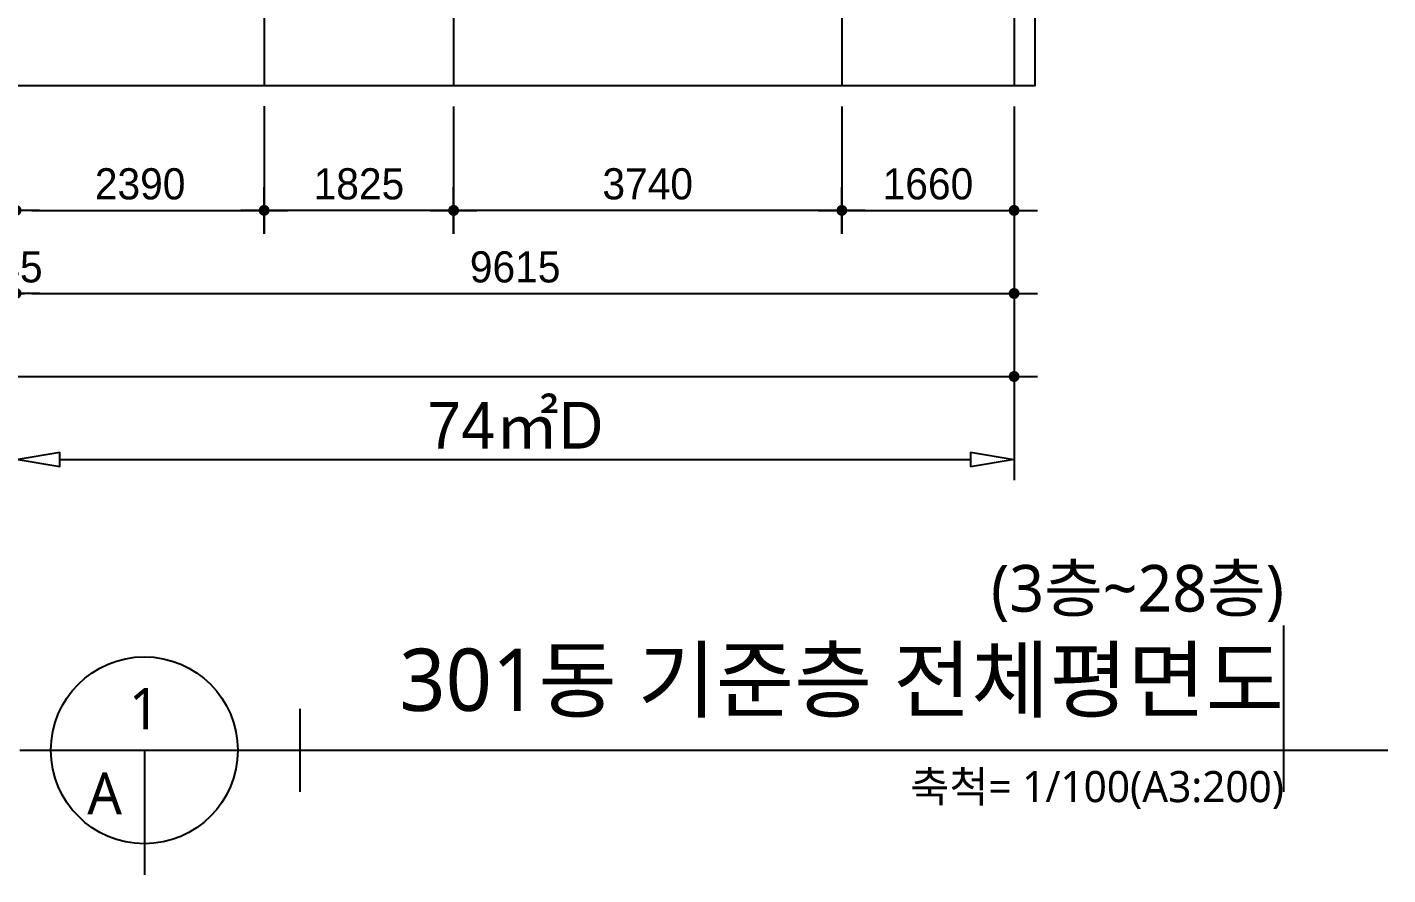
# Model space of a CAD drawing. Header units: millimetres. Extents: x 6886222 to 6919728, y 230959 to 276095.
# Drawn here: x 6906420 to 6919528, y 230959 to 239124 of the extents above; entities that cross this region are included whole.
import ezdxf
from ezdxf.enums import TextEntityAlignment as Align

# ---------------------------------------------------------------- set-up
doc = ezdxf.new("R2010")
doc.units = ezdxf.units.MM
doc.header["$LTSCALE"] = 100
doc.linetypes.add('CEN', pattern=[62, 60, -1, 0, -1])
doc.layers.get('Defpoints').update_dxf_attribs({"color": 149})
for name, color, linetype in [('AA-BORD-XREF', 15, 'Continuous'), ('ARDM', 7, 'Continuous'), ('CEN', 1, 'CEN'), ('DIM', 7, 'Continuous'), ('TTEX', 6, 'Continuous')]:
    doc.layers.add(name, color=color, linetype=linetype)
doc.layers.add('Defpoint', color=142, linetype='Continuous', plot=False)
doc.layers.add('NO-PLOT', color=161, linetype='Continuous', plot=False)
doc.styles.add('굴림', font='')
doc.styles.add('돋움', font='')
doc.styles.add('맑은 고딕', font='')
doc.styles.get('굴림').set_extended_font_data('Gulim')
doc.styles.get('돋움').set_extended_font_data('Dotum')
doc.styles.get('맑은 고딕').set_extended_font_data('Malgun Gothic')
doc.dimstyles.new('CH-ARROW-100%', dxfattribs={"dimscale": 100, "dimtxt": 4.5, "dimasz": 4.2, "dimexe": 1.5, "dimexo": 2, "dimgap": 1, "dimtad": 1, "dimdec": 0, "dimlunit": 6, "dimtxsty": '돋움', "dimblk": 'CLOSEDBLANK', "dimcen": 1, "dimclrt": 91, "dimadec": 0, "dimazin": 0, "dimtfac": 1, "dimtdec": 0, "dimtix": 1, "dimtmove": 2, "dimatfit": 3, "dimldrblk": 'LEADER-AR', "dimfxl": 1, "dimarcsym": 0})
doc.dimstyles.new('NORMAL', dxfattribs={"dimscale": 40, "dimtxt": 3, "dimasz": 1.5, "dimexe": 1.5, "dimexo": 2, "dimgap": 1, "dimtad": 1, "dimdec": 0, "dimzin": 0, "dimdsep": 46, "dimtxsty": '돋움', "dimblk": 'DOT', "dimblk1": 'NONE', "dimblk2": 'TICK', "dimcen": 0, "dimdle": 1.5, "dimclrd": 7, "dimclre": 7, "dimclrt": 3, "dimadec": 0, "dimazin": 0, "dimtfac": 1, "dimtdec": 0, "dimtix": 1, "dimtmove": 2, "dimatfit": 3, "dimldrblk": 'DOT', "dimfxl": 1, "dimtolj": 1, "dimtzin": 0, "dimarcsym": 0})

# ---------------------------------------------------------------- blocks, each defined once
blk = doc.blocks.new('BORD-301')
at = {"layer": 'Defpoint'}
blk.add_lwpolyline([(-22550, 14955), (4105, 14955), (4105, -19330), (-22550, -19330)], close=True, dxfattribs=at)
blk = doc.blocks.new('DOT')
at = {"layer": 'DIM'}
blk.add_line((0, 1.5), (0, -1.5), dxfattribs=at)
at = {"layer": 'DIM', "linetype": 'Continuous'}
blk.add_line((-1.5, 0), (1.5, 0), dxfattribs=at)
at = {"layer": 'DIM', "const_width": 0.35}
blk.add_lwpolyline([(-0.175, 0, 1), (0.175, 0, 1)], format="xyb", close=True, dxfattribs=at)
blk = doc.blocks.new('*D71')
at = {"layer": 'Defpoints', "color": 0, "transparency": 16777216}
for p in [(20440, -37885), (30055, -37885), (30055, -39885)]:
    blk.add_point(p, dxfattribs=at)
at = {"layer": 'DIM', "color": 7, "lineweight": -2, "transparency": 16777216}
for p, q in [((20440, -38085), (20440, -40035)), ((30055, -38085), (30055, -40035)), ((20590, -39885), (29905, -39885))]:
    blk.add_line(p, q, dxfattribs=at)
at = {"layer": 'DIM', "color": 7, "lineweight": -2, "transparency": 16777216, "xscale": 150, "yscale": 150, "zscale": 150, "rotation": 180}
blk.add_blockref('DOT', (20440, -39885), dxfattribs=at)
at = {"layer": 'DIM', "color": 7, "lineweight": -2, "transparency": 16777216, "xscale": 150, "yscale": 150, "zscale": 150}
blk.add_blockref('DOT', (30055, -39885), dxfattribs=at)
at = {"layer": 'DIM', "color": 3, "transparency": 16777216, "insert": (25248, -39631), "char_height": 300, "attachment_point": 5, "style": '굴림'}
blk.add_mtext('\\A1;9615', dxfattribs=at)
blk = doc.blocks.new('_None')
blk = doc.blocks.new('_Oblique')
at = {"color": 0, "linetype": 'ByBlock', "lineweight": -2}
blk.add_line((-0.5, -0.5), (0.5, 0.5), dxfattribs=at)
blk = doc.blocks.new('TICK')
at = {"layer": 'Defpoints', "color": 0, "linetype": 'ByBlock'}
blk.add_point((0, 0), dxfattribs=at)
at = {"layer": 'DIM'}
blk.add_line((0, 1.6875), (0, -1.6875), dxfattribs=at)
at = {"layer": 'DIM', "linetype": 'Continuous'}
blk.add_line((-1.6875, 0), (1.6875, 0), dxfattribs=at)
at = {"color": 7, "linetype": 'ByBlock', "xscale": 1.6875, "yscale": 1.6875, "zscale": 1.6875}
blk.add_blockref('_Oblique', (0, 0), dxfattribs=at)
blk = doc.blocks.new('*D72')
at = {"layer": 'Defpoints', "color": 0, "transparency": 16777216}
for p in [(3770, -37885), (30055, -37885), (30055, -40685)]:
    blk.add_point(p, dxfattribs=at)
at = {"layer": 'DIM', "color": 7, "lineweight": -2, "transparency": 16777216}
for p, q in [((3770, -38085), (3770, -40835)), ((30055, -38085), (30055, -40835)), ((3920, -40685), (29905, -40685))]:
    blk.add_line(p, q, dxfattribs=at)
at = {"layer": 'DIM', "color": 7, "lineweight": -2, "transparency": 16777216, "xscale": 150, "yscale": 150, "zscale": 150, "rotation": 180}
blk.add_blockref('DOT', (3770, -40685), dxfattribs=at)
at = {"layer": 'DIM', "color": 7, "lineweight": -2, "transparency": 16777216, "xscale": 150, "yscale": 150, "zscale": 150}
blk.add_blockref('DOT', (30055, -40685), dxfattribs=at)
at = {"layer": 'DIM', "color": 3, "transparency": 16777216, "insert": (16918, -40431), "char_height": 300, "attachment_point": 5, "style": '굴림'}
blk.add_mtext('\\A1;26285', dxfattribs=at)
blk = doc.blocks.new('*D28')
at = {"layer": 'Defpoints', "color": 0, "transparency": 16777216}
for p in [(20295, -37885), (20440, -37885), (20440, -39885)]:
    blk.add_point(p, dxfattribs=at)
at = {"layer": 'DIM', "color": 7, "lineweight": -2, "transparency": 16777216}
for p, q in [((20295, -38085), (20295, -40035)), ((20440, -38085), (20440, -40035)), ((20145, -39885), (19995, -39885)), ((20295, -39885), (20440, -39885)), ((20590, -39885), (20740, -39885))]:
    blk.add_line(p, q, dxfattribs=at)
at = {"layer": 'DIM', "color": 7, "lineweight": -2, "transparency": 16777216, "xscale": 150, "yscale": 150, "zscale": 150}
blk.add_blockref('DOT', (20295, -39885), dxfattribs=at)
at = {"layer": 'DIM', "color": 7, "lineweight": -2, "transparency": 16777216, "xscale": 150, "yscale": 150, "zscale": 150, "rotation": 180}
blk.add_blockref('DOT', (20440, -39885), dxfattribs=at)
at = {"layer": 'DIM', "color": 3, "transparency": 16777216, "insert": (20368, -39631), "char_height": 300, "attachment_point": 5, "style": '굴림'}
blk.add_mtext('\\A1;145', dxfattribs=at)
blk = doc.blocks.new('_ClosedBlank')
at = {"color": 0, "linetype": 'ByBlock', "lineweight": -2}
for p, q in [((-1, 0.167), (0, 0)), ((-1, 0.167), (-1, -0.167)), ((0, 0), (-1, -0.167))]:
    blk.add_line(p, q, dxfattribs=at)
blk = doc.blocks.new('*D29')
at = {"layer": 'Defpoints', "color": 0, "transparency": 16777216}
for p in [(20440, -41485), (30055, -41485), (30055, -41485)]:
    blk.add_point(p, dxfattribs=at)
at = {"layer": 'DIM', "color": 0, "lineweight": -2, "transparency": 16777216}
for p, q in [((20440, -41285), (20440, -41335)), ((30055, -41285), (30055, -41335)), ((20860, -41485), (29635, -41485))]:
    blk.add_line(p, q, dxfattribs=at)
at = {"layer": 'DIM', "color": 0, "lineweight": -2, "transparency": 16777216, "xscale": 420, "yscale": 420, "zscale": 420, "rotation": 180}
blk.add_blockref('_ClosedBlank', (20440, -41485), dxfattribs=at)
at = {"layer": 'DIM', "color": 0, "lineweight": -2, "transparency": 16777216, "xscale": 420, "yscale": 420, "zscale": 420}
blk.add_blockref('_ClosedBlank', (30055, -41485), dxfattribs=at)
at = {"layer": 'DIM', "color": 91, "transparency": 16777216, "insert": (25248, -41154), "char_height": 450, "attachment_point": 5, "style": '굴림'}
blk.add_mtext('{\\C3;74㎡D}', dxfattribs=at)
blk = doc.blocks.new('LEADER-AR')
at = {"layer": 'DIM'}
blk.add_hatch(color=256, dxfattribs=at).paths.add_polyline_path([(-1, -0.167), (0, 0), (-1, 0.167)])
blk.add_lwpolyline([(-1, -0.167), (0, 0), (-1, 0.167)], close=True, dxfattribs=at)
blk = doc.blocks.new('*D33')
at = {"layer": 'Defpoints', "color": 0, "transparency": 16777216}
for p in [(28395, -37885), (30055, -37885), (30055, -39085)]:
    blk.add_point(p, dxfattribs=at)
at = {"layer": 'DIM', "color": 7, "lineweight": -2, "transparency": 16777216}
for p, q in [((28395, -38085), (28395, -39235)), ((30055, -38085), (30055, -39235)), ((28545, -39085), (29905, -39085))]:
    blk.add_line(p, q, dxfattribs=at)
at = {"layer": 'DIM', "color": 7, "lineweight": -2, "transparency": 16777216, "xscale": 150, "yscale": 150, "zscale": 150, "rotation": 180}
blk.add_blockref('DOT', (28395, -39085), dxfattribs=at)
at = {"layer": 'DIM', "color": 7, "lineweight": -2, "transparency": 16777216, "xscale": 150, "yscale": 150, "zscale": 150}
blk.add_blockref('DOT', (30055, -39085), dxfattribs=at)
at = {"layer": 'DIM', "color": 3, "transparency": 16777216, "insert": (29225, -38831), "char_height": 300, "attachment_point": 5, "style": '굴림'}
blk.add_mtext('\\A1;1660', dxfattribs=at)
blk = doc.blocks.new('*D34')
at = {"layer": 'Defpoints', "color": 0, "transparency": 16777216}
for p in [(22830, -37880), (20440, -37885), (22830, -39085)]:
    blk.add_point(p, dxfattribs=at)
at = {"layer": 'DIM', "color": 7, "lineweight": -2, "transparency": 16777216}
for p, q in [((20440, -38085), (20440, -39235)), ((22830, -38080), (22830, -39235)), ((20590, -39085), (22680, -39085))]:
    blk.add_line(p, q, dxfattribs=at)
at = {"layer": 'DIM', "color": 7, "lineweight": -2, "transparency": 16777216, "xscale": 150, "yscale": 150, "zscale": 150, "rotation": 180}
blk.add_blockref('DOT', (20440, -39085), dxfattribs=at)
at = {"layer": 'DIM', "color": 7, "lineweight": -2, "transparency": 16777216, "xscale": 150, "yscale": 150, "zscale": 150}
blk.add_blockref('DOT', (22830, -39085), dxfattribs=at)
at = {"layer": 'DIM', "color": 3, "transparency": 16777216, "insert": (21635, -38831), "char_height": 300, "attachment_point": 5, "style": '굴림'}
blk.add_mtext('\\A1;2390', dxfattribs=at)
blk = doc.blocks.new('*D22')
at = {"layer": 'Defpoints', "color": 0, "transparency": 16777216}
for p in [(24655, -37885), (28395, -37885), (24655, -39085)]:
    blk.add_point(p, dxfattribs=at)
at = {"layer": 'DIM', "color": 7, "lineweight": -2, "transparency": 16777216}
for p, q in [((24655, -38085), (24655, -39235)), ((28395, -38085), (28395, -39235)), ((28245, -39085), (24805, -39085))]:
    blk.add_line(p, q, dxfattribs=at)
at = {"layer": 'DIM', "color": 7, "lineweight": -2, "transparency": 16777216, "xscale": 150, "yscale": 150, "zscale": 150, "rotation": 180}
blk.add_blockref('DOT', (24655, -39085), dxfattribs=at)
at = {"layer": 'DIM', "color": 7, "lineweight": -2, "transparency": 16777216, "xscale": 150, "yscale": 150, "zscale": 150}
blk.add_blockref('DOT', (28395, -39085), dxfattribs=at)
at = {"layer": 'DIM', "color": 3, "transparency": 16777216, "insert": (26525, -38831), "char_height": 300, "attachment_point": 5, "style": '굴림'}
blk.add_mtext('\\A1;3740', dxfattribs=at)
blk = doc.blocks.new('*D23')
at = {"layer": 'Defpoints', "color": 0, "transparency": 16777216}
for p in [(22830, -37880), (24655, -37885), (22830, -39085)]:
    blk.add_point(p, dxfattribs=at)
at = {"layer": 'DIM', "color": 7, "lineweight": -2, "transparency": 16777216}
for p, q in [((22830, -38080), (22830, -39235)), ((24655, -38085), (24655, -39235)), ((24505, -39085), (22980, -39085))]:
    blk.add_line(p, q, dxfattribs=at)
at = {"layer": 'DIM', "color": 7, "lineweight": -2, "transparency": 16777216, "xscale": 150, "yscale": 150, "zscale": 150, "rotation": 180}
blk.add_blockref('DOT', (22830, -39085), dxfattribs=at)
at = {"layer": 'DIM', "color": 7, "lineweight": -2, "transparency": 16777216, "xscale": 150, "yscale": 150, "zscale": 150}
blk.add_blockref('DOT', (24655, -39085), dxfattribs=at)
at = {"layer": 'DIM', "color": 3, "transparency": 16777216, "insert": (23743, -38831), "char_height": 300, "attachment_point": 5, "style": '굴림'}
blk.add_mtext('\\A1;1825', dxfattribs=at)
blk = doc.blocks.new('DIM-301-TF')
at = {"layer": 'CEN'}
for p, q in [((22830, -36685), (22830, -37880)), ((24655, -36685), (24655, -37885)), ((28395, -36685), (28395, -37885)), ((30055, -36685), (30055, -37885))]:
    blk.add_line(p, q, dxfattribs=at)
at = {"layer": 'DIM'}
blk.add_line((30055, -40910), (30055, -41685), dxfattribs=at)
for base, p1, p2, picture, middle in [((22830, -39085), (20440, -37885), (22830, -37880), '*D34', (21635, -38831.2)), ((20440, -39885), (20295, -37885), (20440, -37885), '*D28', (20367.5, -39630.8)), ((30055, -39885), (20440, -37885), (30055, -37885), '*D71', (25247.5, -39630.8)), ((30055, -39085), (28395, -37885), (30055, -37885), '*D33', (29225, -38830.8))]:
    dim = blk.add_linear_dim(base=base, p1=p1, p2=p2, angle=180, dimstyle='NORMAL', override={"dimscale": 100, "dimtxsty": '굴림'}, dxfattribs=at)
    dim.commit()
    dim.dimension.update_dxf_attribs({"geometry": picture, "text_midpoint": middle})
for base, p1, p2, picture, middle in [((22830, -39085), (24655, -37884.9), (22830, -37880), '*D23', (23742.5, -38830.8)), ((24655, -39085), (28395, -37885), (24655, -37885), '*D22', (26525, -38830.8))]:
    dim = blk.add_linear_dim(base=base, p1=p1, p2=p2, dimstyle='NORMAL', override={"dimscale": 100, "dimtxsty": '굴림'}, dxfattribs=at)
    dim.commit()
    dim.dimension.update_dxf_attribs({"geometry": picture, "text_midpoint": middle})
dim = blk.add_linear_dim(base=(30055, -40685), p1=(3770, -37885), p2=(30055, -37885), angle=180, dimstyle='NORMAL', override={"dimscale": 100, "dimtxsty": '굴림'}, dxfattribs=at)
dim.commit()
dim.dimension.update_dxf_attribs({"geometry": '*D72', "text_midpoint": (16917.5, -40431.2), "dimtype": 128})
dim = blk.add_linear_dim(base=(30055, -41485), p1=(20440, -41485), p2=(30055, -41485), text='{\\C3;74㎡D}', dimstyle='CH-ARROW-100%', override={"dimtxsty": '굴림'}, dxfattribs=at)
dim.commit()
dim.dimension.update_dxf_attribs({"geometry": '*D29', "text_midpoint": (25247.5, -41153.7)})

msp = doc.modelspace()

# ---------------------------------------------------------------- linework, layer by layer
at = {"layer": 'ARDM'}
for p, q in [((6906349, 232159), (6919528, 232159)), ((6907549, 232159), (6907549, 230959))]:
    msp.add_line(p, q, dxfattribs=at)
msp.add_circle((6907549, 232159), 900, dxfattribs=at)
at = {"layer": 'NO-PLOT'}
for points in [[(6918528, 231759), (6918528, 232159), (6918528, 233359)], [(6909049, 231759), (6909049, 232159), (6909049, 232559)]]:
    msp.add_lwpolyline(points, dxfattribs=at)

# ---------------------------------------------------------------- block references
at = {"layer": 'AA-BORD-XREF'}
msp.add_blockref('BORD-301', (6912023, 257889), dxfattribs=at)
at = {"layer": 'DIM'}
msp.add_blockref('DIM-301-TF', (6885873, 276444), dxfattribs=at)

# ---------------------------------------------------------------- texts
at = {"layer": 'TTEX', "style": '맑은 고딕'}
for s, height, p in [('(3층~28층)', 450, (6918528, 233359)), ('301동 기준층 전체평면도', 600, (6918528, 232358))]:
    msp.add_text(s, height=height, dxfattribs=at).set_placement(p, align=Align.BOTTOM_RIGHT)
for s, p in [('1', (6907549, 232359)), ('A', (6907166, 231543))]:
    msp.add_text(s, height=400, dxfattribs=at).set_placement(p, align=Align.CENTER)
msp.add_text('축척= 1/100(A3:200)', height=300, dxfattribs=at).set_placement((6918528, 231959), align=Align.TOP_RIGHT)

doc.saveas('drawing.dxf')
